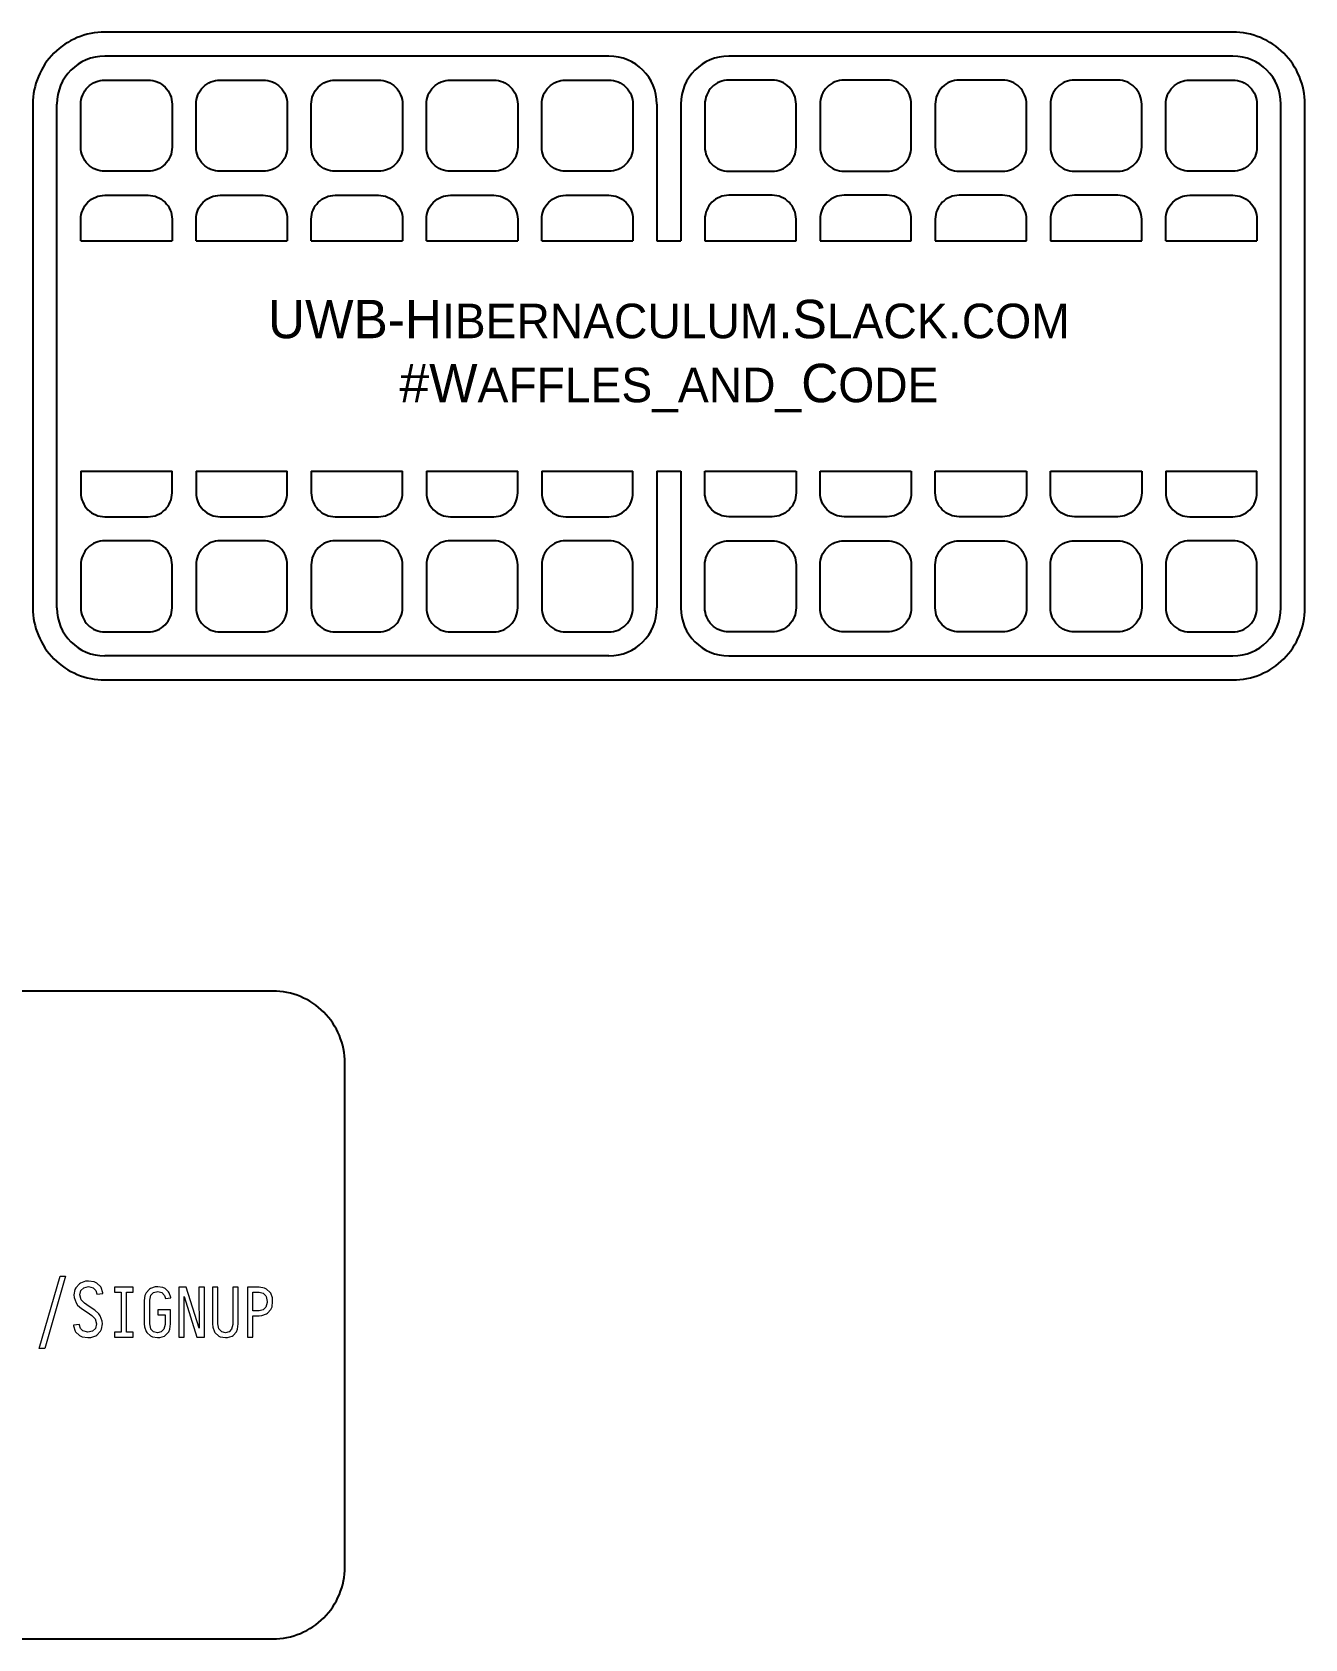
# Model space of a CAD drawing. Header units: inches. Extents: x -6.6 to 55.7, y -37.7 to 16.9.
# Drawn here: x 20.875 to 24.19, y -8.225 to -4.04 of the extents above; entities that cross this region are included whole.
import ezdxf

# ---------------------------------------------------------------- set-up
doc = ezdxf.new("R2010")
doc.units = ezdxf.units.IN
doc.header["$MEASUREMENT"] = 0
doc.styles.get("Standard").update_dxf_attribs({"font": 'arial.ttf'})

msp = doc.modelspace()

# ---------------------------------------------------------------- linework, layer by layer
at = {"color": 30, "true_color": 0xf8991e}
for p, q in [((22.3772, -4.102), (21.0647, -4.102)), ((24.0022, -4.102), (22.6897, -4.102)), ((20.9397, -5.5395), (20.9397, -4.227)), ((22.5022, -4.227), (22.5022, -4.5833)), ((24.1272, -5.5395), (24.1272, -4.227)), ((21.0022, -4.5833), (21.2397, -4.5833)), ((21.3022, -4.5833), (21.5397, -4.5833)), ((21.6022, -4.5833), (21.8397, -4.5833)), ((21.9022, -4.5833), (22.1397, -4.5833)), ((22.2022, -4.5833), (22.4397, -4.5833)), ((22.5022, -4.5833), (22.5647, -4.5833)), ((22.6272, -4.5833), (22.8647, -4.5833)), ((22.9272, -4.5833), (23.1647, -4.5833)), ((23.2272, -4.5833), (23.4647, -4.5833)), ((23.5272, -4.5833), (23.7647, -4.5833)), ((23.8272, -4.5833), (24.0647, -4.5833)), ((21.0022, -5.1833), (21.2397, -5.1833)), ((21.3022, -5.1833), (21.5397, -5.1833)), ((21.6022, -5.1833), (21.8397, -5.1833)), ((21.9022, -5.1833), (22.1397, -5.1833)), ((22.2022, -5.1833), (22.4397, -5.1833)), ((22.5022, -5.1833), (22.5022, -5.5395)), ((22.5022, -5.1833), (22.5647, -5.1833)), ((22.5647, -5.1833), (22.5647, -5.5395)), ((22.6272, -5.1833), (22.8647, -5.1833)), ((22.9272, -5.1833), (23.1647, -5.1833)), ((23.2272, -5.1833), (23.4647, -5.1833)), ((23.5272, -5.1833), (23.7647, -5.1833)), ((23.8272, -5.1833), (24.0647, -5.1833)), ((22.3772, -5.6645), (21.0647, -5.6645)), ((22.6897, -5.6645), (24.0022, -5.6645))]:
    msp.add_line(p, q, dxfattribs=at)
at = {"color": 30, "lineweight": 0}
for p, q in [((20.8936, -7.4687), (20.948, -7.2807)), ((20.9623, -7.2807), (20.9082, -7.4687)), ((20.948, -7.2807), (20.9623, -7.2807)), ((20.9866, -7.3151), (20.9839, -7.3294)), ((20.9889, -7.3104), (20.9866, -7.3151)), ((20.9986, -7.3), (20.9889, -7.3104)), ((21.0009, -7.2985), (20.9986, -7.3)), ((20.9997, -7.3294), (21.0024, -7.3174)), ((21.014, -7.2938), (21.0009, -7.2985)), ((21.0024, -7.3174), (21.0098, -7.3104)), ((21.0098, -7.3104), (21.0217, -7.3074)), ((21.0217, -7.2935), (21.014, -7.2938)), ((21.0368, -7.2954), (21.0217, -7.2935)), ((21.0217, -7.3074), (21.0345, -7.3104)), ((21.0345, -7.3104), (21.0414, -7.3174)), ((21.0437, -7.2989), (21.0368, -7.2954)), ((21.0414, -7.3174), (21.0437, -7.3263)), ((21.0546, -7.3085), (21.0437, -7.2989)), ((21.0553, -7.3097), (21.0546, -7.3085)), ((21.0592, -7.3236), (21.0553, -7.3097)), ((21.0592, -7.3255), (21.0592, -7.3236)), ((21.1387, -7.3093), (21.0897, -7.3093)), ((21.0897, -7.3093), (21.0897, -7.322)), ((21.0897, -7.322), (21.1071, -7.322)), ((21.1071, -7.322), (21.1071, -7.4263)), ((21.1213, -7.4263), (21.1213, -7.322)), ((21.1213, -7.322), (21.1387, -7.322)), ((21.1387, -7.322), (21.1387, -7.3093)), ((21.1723, -7.3236), (21.1692, -7.3305)), ((21.1812, -7.3139), (21.1723, -7.3236)), ((21.1835, -7.3124), (21.1812, -7.3139)), ((21.1955, -7.3085), (21.1835, -7.3124)), ((21.1847, -7.3301), (21.1916, -7.3232)), ((21.1916, -7.3232), (21.2024, -7.3205)), ((21.2024, -7.3081), (21.1955, -7.3085)), ((21.2156, -7.3101), (21.2024, -7.3081)), ((21.2024, -7.3205), (21.2132, -7.3232)), ((21.2132, -7.3232), (21.2198, -7.3305)), ((21.2213, -7.3124), (21.2156, -7.3101)), ((21.2306, -7.3213), (21.2213, -7.3124)), ((21.2322, -7.324), (21.2306, -7.3213)), ((21.2368, -7.3363), (21.2322, -7.324)), ((21.2765, -7.3093), (21.2569, -7.3093)), ((21.2569, -7.3093), (21.2569, -7.439)), ((21.3105, -7.4155), (21.2765, -7.3093)), ((21.324, -7.3093), (21.3098, -7.3093)), ((21.3098, -7.3093), (21.3098, -7.3622)), ((21.324, -7.439), (21.324, -7.3093)), ((21.3592, -7.3093), (21.3453, -7.3093)), ((21.3453, -7.3093), (21.3453, -7.4046)), ((21.3592, -7.4046), (21.3592, -7.3093)), ((21.4121, -7.3093), (21.3982, -7.3093)), ((21.3982, -7.3093), (21.3982, -7.4046)), ((21.4121, -7.4046), (21.4121, -7.3093)), ((21.4669, -7.3093), (21.436, -7.3093)), ((21.436, -7.3093), (21.436, -7.439)), ((21.4503, -7.3707), (21.4503, -7.322)), ((21.4503, -7.322), (21.4669, -7.322)), ((21.4804, -7.3116), (21.4669, -7.3093)), ((21.4669, -7.322), (21.4773, -7.3243)), ((21.4773, -7.3243), (21.4843, -7.3317)), ((21.4854, -7.3139), (21.4804, -7.3116)), ((21.4951, -7.3228), (21.4854, -7.3139)), ((21.497, -7.3251), (21.4951, -7.3228)), ((21.5009, -7.3371), (21.497, -7.3251)), ((20.9839, -7.3294), (20.9847, -7.3363)), ((20.9847, -7.3363), (20.9897, -7.3502)), ((20.9897, -7.3502), (20.9936, -7.3556)), ((20.9936, -7.3556), (21.0036, -7.3649)), ((21.0032, -7.3421), (20.9997, -7.3294)), ((21.0113, -7.351), (21.0032, -7.3421)), ((21.0036, -7.3649), (21.0183, -7.3745)), ((21.0241, -7.3595), (21.0113, -7.351)), ((21.0387, -7.3691), (21.0241, -7.3595)), ((21.0437, -7.3274), (21.0592, -7.3255)), ((21.0437, -7.3263), (21.0437, -7.3274)), ((21.1692, -7.3305), (21.1673, -7.3436)), ((21.1673, -7.3436), (21.1673, -7.4046)), ((21.1816, -7.3429), (21.1847, -7.3301)), ((21.1816, -7.3436), (21.1816, -7.3429)), ((21.1816, -7.4046), (21.1816, -7.3436)), ((21.2198, -7.3305), (21.2229, -7.339)), ((21.2229, -7.339), (21.2368, -7.3367)), ((21.2368, -7.3367), (21.2368, -7.3363)), ((21.2708, -7.3332), (21.3043, -7.439)), ((21.2708, -7.346), (21.2708, -7.3332)), ((21.2708, -7.351), (21.2708, -7.346)), ((21.2708, -7.3533), (21.2708, -7.351)), ((21.2708, -7.3552), (21.2708, -7.3533)), ((21.2708, -7.3602), (21.2708, -7.3552)), ((21.2708, -7.3618), (21.2708, -7.3602)), ((21.2708, -7.363), (21.2708, -7.3618)), ((21.2708, -7.3645), (21.2708, -7.363)), ((21.2711, -7.3722), (21.2708, -7.3645)), ((21.3098, -7.3622), (21.3098, -7.3645)), ((21.3098, -7.3645), (21.3101, -7.3768)), ((21.4843, -7.361), (21.4773, -7.3684)), ((21.4843, -7.3317), (21.485, -7.3332)), ((21.4877, -7.3487), (21.4843, -7.361)), ((21.485, -7.3332), (21.4877, -7.3463)), ((21.4877, -7.3463), (21.4877, -7.3487)), ((21.497, -7.3676), (21.5001, -7.3599)), ((21.5001, -7.3599), (21.5016, -7.3463)), ((21.5016, -7.3463), (21.5009, -7.3371)), ((20.9986, -7.4066), (20.9827, -7.4085)), ((20.9827, -7.4085), (20.9831, -7.4101)), ((20.9986, -7.4077), (20.9986, -7.4066)), ((21.0009, -7.4166), (20.9986, -7.4077)), ((21.0183, -7.3745), (21.0306, -7.383)), ((21.0306, -7.383), (21.0391, -7.3919)), ((21.0488, -7.3784), (21.0387, -7.3691)), ((21.0391, -7.3919), (21.0426, -7.4046)), ((21.0426, -7.4046), (21.0399, -7.4166)), ((21.0526, -7.3838), (21.0488, -7.3784)), ((21.0576, -7.3977), (21.0526, -7.3838)), ((21.0557, -7.4189), (21.0584, -7.4046)), ((21.0584, -7.4046), (21.0576, -7.3977)), ((21.1673, -7.4046), (21.1681, -7.4128)), ((21.1843, -7.4174), (21.1816, -7.4046)), ((21.236, -7.3684), (21.2024, -7.3684)), ((21.2024, -7.3684), (21.2024, -7.3811)), ((21.2024, -7.3811), (21.2217, -7.3811)), ((21.2217, -7.4062), (21.2183, -7.4185)), ((21.2217, -7.3811), (21.2217, -7.4046)), ((21.2217, -7.4046), (21.2217, -7.4062)), ((21.2341, -7.4182), (21.236, -7.4046)), ((21.236, -7.4046), (21.236, -7.3684)), ((21.2711, -7.3826), (21.2711, -7.3722)), ((21.2711, -7.3846), (21.2711, -7.3826)), ((21.2711, -7.3861), (21.2711, -7.3846)), ((21.2711, -7.439), (21.2711, -7.3861)), ((21.3101, -7.3768), (21.3101, -7.3919)), ((21.3101, -7.3919), (21.3101, -7.3934)), ((21.3101, -7.3934), (21.3101, -7.4012)), ((21.3101, -7.4012), (21.3105, -7.4101)), ((21.3453, -7.4046), (21.346, -7.4135)), ((21.3619, -7.4174), (21.3592, -7.4046)), ((21.3982, -7.4062), (21.3947, -7.4185)), ((21.3982, -7.4046), (21.3982, -7.4062)), ((21.4101, -7.4182), (21.4121, -7.4046)), ((21.4669, -7.3707), (21.4503, -7.3707)), ((21.4503, -7.439), (21.4503, -7.3834)), ((21.4503, -7.3834), (21.4669, -7.3834)), ((21.4773, -7.3684), (21.4669, -7.3707)), ((21.4669, -7.3834), (21.4734, -7.383)), ((21.4734, -7.383), (21.4854, -7.3788)), ((21.4854, -7.3788), (21.4881, -7.3772)), ((21.4881, -7.3772), (21.497, -7.3676)), ((20.9831, -7.4101), (20.987, -7.4239)), ((20.987, -7.4239), (20.9878, -7.4255)), ((20.9878, -7.4255), (20.9986, -7.4351)), ((20.9986, -7.4351), (21.0055, -7.4386)), ((21.0075, -7.4232), (21.0009, -7.4166)), ((21.0055, -7.4386), (21.0206, -7.4406)), ((21.0206, -7.4267), (21.0075, -7.4232)), ((21.0326, -7.4236), (21.0206, -7.4267)), ((21.0206, -7.4406), (21.0279, -7.4402)), ((21.0279, -7.4402), (21.0414, -7.4355)), ((21.0399, -7.4166), (21.0326, -7.4236)), ((21.0414, -7.4355), (21.0437, -7.434)), ((21.0437, -7.434), (21.0534, -7.4236)), ((21.0534, -7.4236), (21.0557, -7.4189)), ((21.1071, -7.4263), (21.0897, -7.4263)), ((21.0897, -7.4263), (21.0897, -7.439)), ((21.0897, -7.439), (21.1387, -7.439)), ((21.1387, -7.4263), (21.1213, -7.4263)), ((21.1387, -7.439), (21.1387, -7.4263)), ((21.1681, -7.4128), (21.1723, -7.4247)), ((21.1723, -7.4247), (21.1739, -7.427)), ((21.1739, -7.427), (21.1835, -7.4359)), ((21.1835, -7.4359), (21.1889, -7.4382)), ((21.1847, -7.4182), (21.1843, -7.4174)), ((21.1916, -7.4251), (21.1847, -7.4182)), ((21.1889, -7.4382), (21.202, -7.4406)), ((21.202, -7.4278), (21.1916, -7.4251)), ((21.2117, -7.4251), (21.202, -7.4278)), ((21.202, -7.4406), (21.2078, -7.4402)), ((21.2078, -7.4402), (21.2198, -7.4363)), ((21.2183, -7.4185), (21.2117, -7.4251)), ((21.2198, -7.4363), (21.2221, -7.4348)), ((21.2221, -7.4348), (21.231, -7.4251)), ((21.231, -7.4251), (21.2341, -7.4182)), ((21.2569, -7.439), (21.2711, -7.439)), ((21.3043, -7.439), (21.324, -7.439)), ((21.3105, -7.4101), (21.3105, -7.4155)), ((21.346, -7.4135), (21.3503, -7.4251)), ((21.3503, -7.4251), (21.3514, -7.4274)), ((21.3514, -7.4274), (21.3611, -7.4363)), ((21.3611, -7.4363), (21.3653, -7.4382)), ((21.3626, -7.4185), (21.3619, -7.4174)), ((21.3692, -7.4251), (21.3626, -7.4185)), ((21.3653, -7.4382), (21.3789, -7.4406)), ((21.3789, -7.4278), (21.3692, -7.4251)), ((21.3881, -7.4251), (21.3789, -7.4278)), ((21.3789, -7.4406), (21.3843, -7.4402)), ((21.3843, -7.4402), (21.3962, -7.4363)), ((21.3947, -7.4185), (21.3881, -7.4251)), ((21.3962, -7.4363), (21.3985, -7.4348)), ((21.3985, -7.4348), (21.4074, -7.4251)), ((21.4074, -7.4251), (21.4101, -7.4182)), ((21.436, -7.439), (21.4503, -7.439)), ((20.9082, -7.4687), (20.8936, -7.4687)), ((20.8936, -7.4687), (20.8936, -7.4687))]:
    msp.add_line(p, q, dxfattribs=at)
at = {"color": 30, "true_color": 0xf8991e}
for points in [[(21.0647, -5.727), (24.0022, -5.727, 0.414214), (24.1897, -5.5395), (24.1897, -4.227, 0.414214), (24.0022, -4.0395), (21.0647, -4.0395, 0.414214), (20.8772, -4.227), (20.8772, -5.5395, 0.414214)], [(21.6897, -8.0378), (21.6897, -6.7253, 0.414214), (21.5022, -6.5378), (20.1897, -6.5378, 0.201566), (20.0557, -6.5941, -0.420204), (20.0111, -6.5941, 0.201566), (19.8772, -6.5378), (18.5647, -6.5378, 0.414214), (18.3772, -6.7253), (18.3772, -8.0378, 0.414214), (18.5647, -8.2253), (19.8772, -8.2253, 0.201566), (20.0111, -8.169, -0.420204), (20.0557, -8.169, 0.201566), (20.1897, -8.2253), (21.5022, -8.2253, 0.414214)]]:
    msp.add_lwpolyline(points, format="xyb", close=True, dxfattribs=at)
for points in [[(21.1772, -4.1645, -0.414214), (21.2397, -4.227), (21.2397, -4.3395, -0.414214), (21.1772, -4.402), (21.0647, -4.402, -0.414214), (21.0022, -4.3395), (21.0022, -4.227, -0.414214), (21.0647, -4.1645), (21.1772, -4.1645)], [(21.4772, -4.1645, -0.414214), (21.5397, -4.227), (21.5397, -4.3395, -0.414214), (21.4772, -4.402), (21.3647, -4.402, -0.414214), (21.3022, -4.3395), (21.3022, -4.227, -0.414214), (21.3647, -4.1645), (21.4772, -4.1645)], [(21.7772, -4.1645, -0.414214), (21.8397, -4.227), (21.8397, -4.3395, -0.414214), (21.7772, -4.402), (21.6647, -4.402, -0.414214), (21.6022, -4.3395), (21.6022, -4.227, -0.414214), (21.6647, -4.1645), (21.7772, -4.1645)], [(22.0772, -4.1645, -0.414214), (22.1397, -4.227), (22.1397, -4.3395, -0.414214), (22.0772, -4.402), (21.9647, -4.402, -0.414214), (21.9022, -4.3395), (21.9022, -4.227, -0.414214), (21.9647, -4.1645), (22.0772, -4.1645)], [(22.3772, -4.1645, -0.414214), (22.4397, -4.227), (22.4397, -4.3395, -0.414214), (22.3772, -4.402), (22.2647, -4.402, -0.414214), (22.2022, -4.3395), (22.2022, -4.227, -0.414214), (22.2647, -4.1645), (22.3772, -4.1645)], [(22.6897, -4.1645, 0.414214), (22.6272, -4.227), (22.6272, -4.3395, 0.414214), (22.6897, -4.402), (22.8022, -4.402, 0.414214), (22.8647, -4.3395), (22.8647, -4.227, 0.414214), (22.8022, -4.1645), (22.6897, -4.1645)], [(22.9897, -4.1645, 0.414214), (22.9272, -4.227), (22.9272, -4.3395, 0.414214), (22.9897, -4.402), (23.1022, -4.402, 0.414214), (23.1647, -4.3395), (23.1647, -4.227, 0.414214), (23.1022, -4.1645), (22.9897, -4.1645)], [(23.2897, -4.1645, 0.414214), (23.2272, -4.227), (23.2272, -4.3395, 0.414214), (23.2897, -4.402), (23.4022, -4.402, 0.414214), (23.4647, -4.3395), (23.4647, -4.227, 0.414214), (23.4022, -4.1645), (23.2897, -4.1645)], [(23.5897, -4.1645, 0.414214), (23.5272, -4.227), (23.5272, -4.3395, 0.414214), (23.5897, -4.402), (23.7022, -4.402, 0.414214), (23.7647, -4.3395), (23.7647, -4.227, 0.414214), (23.7022, -4.1645), (23.5897, -4.1645)], [(24.0022, -4.1645, -0.414214), (24.0647, -4.227), (24.0647, -4.3395, -0.414214), (24.0022, -4.402), (23.8897, -4.402, -0.414214), (23.8272, -4.3395), (23.8272, -4.227, -0.414214), (23.8897, -4.1645), (24.0022, -4.1645)], [(21.0022, -4.5833), (21.0022, -4.527, -0.414214), (21.0647, -4.4645), (21.1772, -4.4645)], [(21.1772, -4.4645, -0.414214), (21.2397, -4.527), (21.2397, -4.5833)], [(21.3022, -4.5833), (21.3022, -4.527, -0.414214), (21.3647, -4.4645), (21.4772, -4.4645)], [(21.4772, -4.4645, -0.414214), (21.5397, -4.527), (21.5397, -4.5833)], [(21.6022, -4.5833), (21.6022, -4.527, -0.414214), (21.6647, -4.4645), (21.7772, -4.4645)], [(21.7772, -4.4645, -0.414214), (21.8397, -4.527), (21.8397, -4.5833)], [(21.9022, -4.5833), (21.9022, -4.527, -0.414214), (21.9647, -4.4645), (22.0772, -4.4645)], [(22.0772, -4.4645, -0.414214), (22.1397, -4.527), (22.1397, -4.5833)], [(22.2022, -4.5833), (22.2022, -4.527, -0.414214), (22.2647, -4.4645), (22.3772, -4.4645)], [(22.3772, -4.4645, -0.414214), (22.4397, -4.527), (22.4397, -4.5833)], [(22.6897, -4.4645, 0.414214), (22.6272, -4.527), (22.6272, -4.5833)], [(22.8647, -4.5833), (22.8647, -4.527, 0.414214), (22.8022, -4.4645), (22.6897, -4.4645)], [(22.9897, -4.4645, 0.414214), (22.9272, -4.527), (22.9272, -4.5833)], [(23.1647, -4.5833), (23.1647, -4.527, 0.414214), (23.1022, -4.4645), (22.9897, -4.4645)], [(23.2897, -4.4645, 0.414214), (23.2272, -4.527), (23.2272, -4.5833)], [(23.4647, -4.5833), (23.4647, -4.527, 0.414214), (23.4022, -4.4645), (23.2897, -4.4645)], [(23.5897, -4.4645, 0.414214), (23.5272, -4.527), (23.5272, -4.5833)], [(23.7647, -4.5833), (23.7647, -4.527, 0.414214), (23.7022, -4.4645), (23.5897, -4.4645)], [(23.8272, -4.5833), (23.8272, -4.527, -0.414214), (23.8897, -4.4645), (24.0022, -4.4645)], [(24.0022, -4.4645, -0.414214), (24.0647, -4.527), (24.0647, -4.5833)], [(21.0022, -5.1833), (21.0022, -5.2395, 0.414214), (21.0647, -5.302), (21.1772, -5.302)], [(21.1772, -5.302, 0.414214), (21.2397, -5.2395), (21.2397, -5.1833)], [(21.3022, -5.1833), (21.3022, -5.2395, 0.414214), (21.3647, -5.302), (21.4772, -5.302)], [(21.4772, -5.302, 0.414214), (21.5397, -5.2395), (21.5397, -5.1833)], [(21.6022, -5.1833), (21.6022, -5.2395, 0.414214), (21.6647, -5.302), (21.7772, -5.302)], [(21.7772, -5.302, 0.414214), (21.8397, -5.2395), (21.8397, -5.1833)], [(21.9022, -5.1833), (21.9022, -5.2395, 0.414214), (21.9647, -5.302), (22.0772, -5.302)], [(22.0772, -5.302, 0.414214), (22.1397, -5.2395), (22.1397, -5.1833)], [(22.2022, -5.1833), (22.2022, -5.2395, 0.414214), (22.2647, -5.302), (22.3772, -5.302)], [(22.3772, -5.302, 0.414214), (22.4397, -5.2395), (22.4397, -5.1833)], [(22.6897, -5.302, -0.414214), (22.6272, -5.2395), (22.6272, -5.1833)], [(22.8647, -5.1833), (22.8647, -5.2395, -0.414214), (22.8022, -5.302), (22.6897, -5.302)], [(22.9897, -5.302, -0.414214), (22.9272, -5.2395), (22.9272, -5.1833)], [(23.1647, -5.1833), (23.1647, -5.2395, -0.414214), (23.1022, -5.302), (22.9897, -5.302)], [(23.2897, -5.302, -0.414214), (23.2272, -5.2395), (23.2272, -5.1833)], [(23.4647, -5.1833), (23.4647, -5.2395, -0.414214), (23.4022, -5.302), (23.2897, -5.302)], [(23.5897, -5.302, -0.414214), (23.5272, -5.2395), (23.5272, -5.1833)], [(23.7647, -5.1833), (23.7647, -5.2395, -0.414214), (23.7022, -5.302), (23.5897, -5.302)], [(23.8272, -5.1833), (23.8272, -5.2395, 0.414214), (23.8897, -5.302), (24.0022, -5.302)], [(24.0022, -5.302, 0.414214), (24.0647, -5.2395), (24.0647, -5.1833)], [(21.1772, -5.602, 0.414214), (21.2397, -5.5395), (21.2397, -5.427, 0.414214), (21.1772, -5.3645), (21.0647, -5.3645, 0.414214), (21.0022, -5.427), (21.0022, -5.5395, 0.414214), (21.0647, -5.602), (21.1772, -5.602)], [(21.4772, -5.602, 0.414214), (21.5397, -5.5395), (21.5397, -5.427, 0.414214), (21.4772, -5.3645), (21.3647, -5.3645, 0.414214), (21.3022, -5.427), (21.3022, -5.5395, 0.414214), (21.3647, -5.602), (21.4772, -5.602)], [(21.7772, -5.602, 0.414214), (21.8397, -5.5395), (21.8397, -5.427, 0.414214), (21.7772, -5.3645), (21.6647, -5.3645, 0.414214), (21.6022, -5.427), (21.6022, -5.5395, 0.414214), (21.6647, -5.602), (21.7772, -5.602)], [(22.0772, -5.602, 0.414214), (22.1397, -5.5395), (22.1397, -5.427, 0.414214), (22.0772, -5.3645), (21.9647, -5.3645, 0.414214), (21.9022, -5.427), (21.9022, -5.5395, 0.414214), (21.9647, -5.602), (22.0772, -5.602)], [(22.3772, -5.602, 0.414214), (22.4397, -5.5395), (22.4397, -5.427, 0.414214), (22.3772, -5.3645), (22.2647, -5.3645, 0.414214), (22.2022, -5.427), (22.2022, -5.5395, 0.414214), (22.2647, -5.602), (22.3772, -5.602)], [(22.6897, -5.602, -0.414214), (22.6272, -5.5395), (22.6272, -5.427, -0.414214), (22.6897, -5.3645), (22.8022, -5.3645, -0.414214), (22.8647, -5.427), (22.8647, -5.5395, -0.414214), (22.8022, -5.602), (22.6897, -5.602)], [(22.9897, -5.602, -0.414214), (22.9272, -5.5395), (22.9272, -5.427, -0.414214), (22.9897, -5.3645), (23.1022, -5.3645, -0.414214), (23.1647, -5.427), (23.1647, -5.5395, -0.414214), (23.1022, -5.602), (22.9897, -5.602)], [(23.2897, -5.602, -0.414214), (23.2272, -5.5395), (23.2272, -5.427, -0.414214), (23.2897, -5.3645), (23.4022, -5.3645, -0.414214), (23.4647, -5.427), (23.4647, -5.5395, -0.414214), (23.4022, -5.602), (23.2897, -5.602)], [(23.5897, -5.602, -0.414214), (23.5272, -5.5395), (23.5272, -5.427, -0.414214), (23.5897, -5.3645), (23.7022, -5.3645, -0.414214), (23.7647, -5.427), (23.7647, -5.5395, -0.414214), (23.7022, -5.602), (23.5897, -5.602)], [(24.0022, -5.602, 0.414214), (24.0647, -5.5395), (24.0647, -5.427, 0.414214), (24.0022, -5.3645), (23.8897, -5.3645, 0.414214), (23.8272, -5.427), (23.8272, -5.5395, 0.414214), (23.8897, -5.602), (24.0022, -5.602)]]:
    msp.add_lwpolyline(points, format="xyb", dxfattribs=at)
msp.add_lwpolyline([(22.5647, -4.227), (22.5647, -4.5833)], dxfattribs=at)
for centre, start, end in [((21.0647, -4.227), 90, 180), ((22.3772, -4.227), 0, 90), ((22.6897, -4.227), 90, 180), ((24.0022, -4.227), 0, 90), ((21.0647, -5.5395), 180, 270), ((22.3772, -5.5395), 270, 0), ((22.6897, -5.5395), 180, 270), ((24.0022, -5.5395), 270, 0)]:
    msp.add_arc(centre, 0.125, start, end, dxfattribs=at)

# ---------------------------------------------------------------- texts
at = {"color": 30, "true_color": 0xf8991e, "insert": (22.5334, -4.8833), "char_height": 0.1, "attachment_point": 5}
msp.add_mtext_dynamic_manual_height_columns('{\\fColonna MT|b0|i0|c0|p82;UWB-H\\H0.9x;IBERNACULUM\\H1.1111x;.S\\H0.9x;LACK\\H1.1111x;.\\H0.9x;COM\\H1.1111x;^J}#{\\fColonna MT|b0|i0|c0|p82;W\\H0.9x;AFFLES_AND_\\H1.1111x;C\\H0.9x;ODE\\H2.0651x; }', width=2.525, gutter_width=1, heights=[0], dxfattribs=at)

doc.saveas('drawing.dxf')
